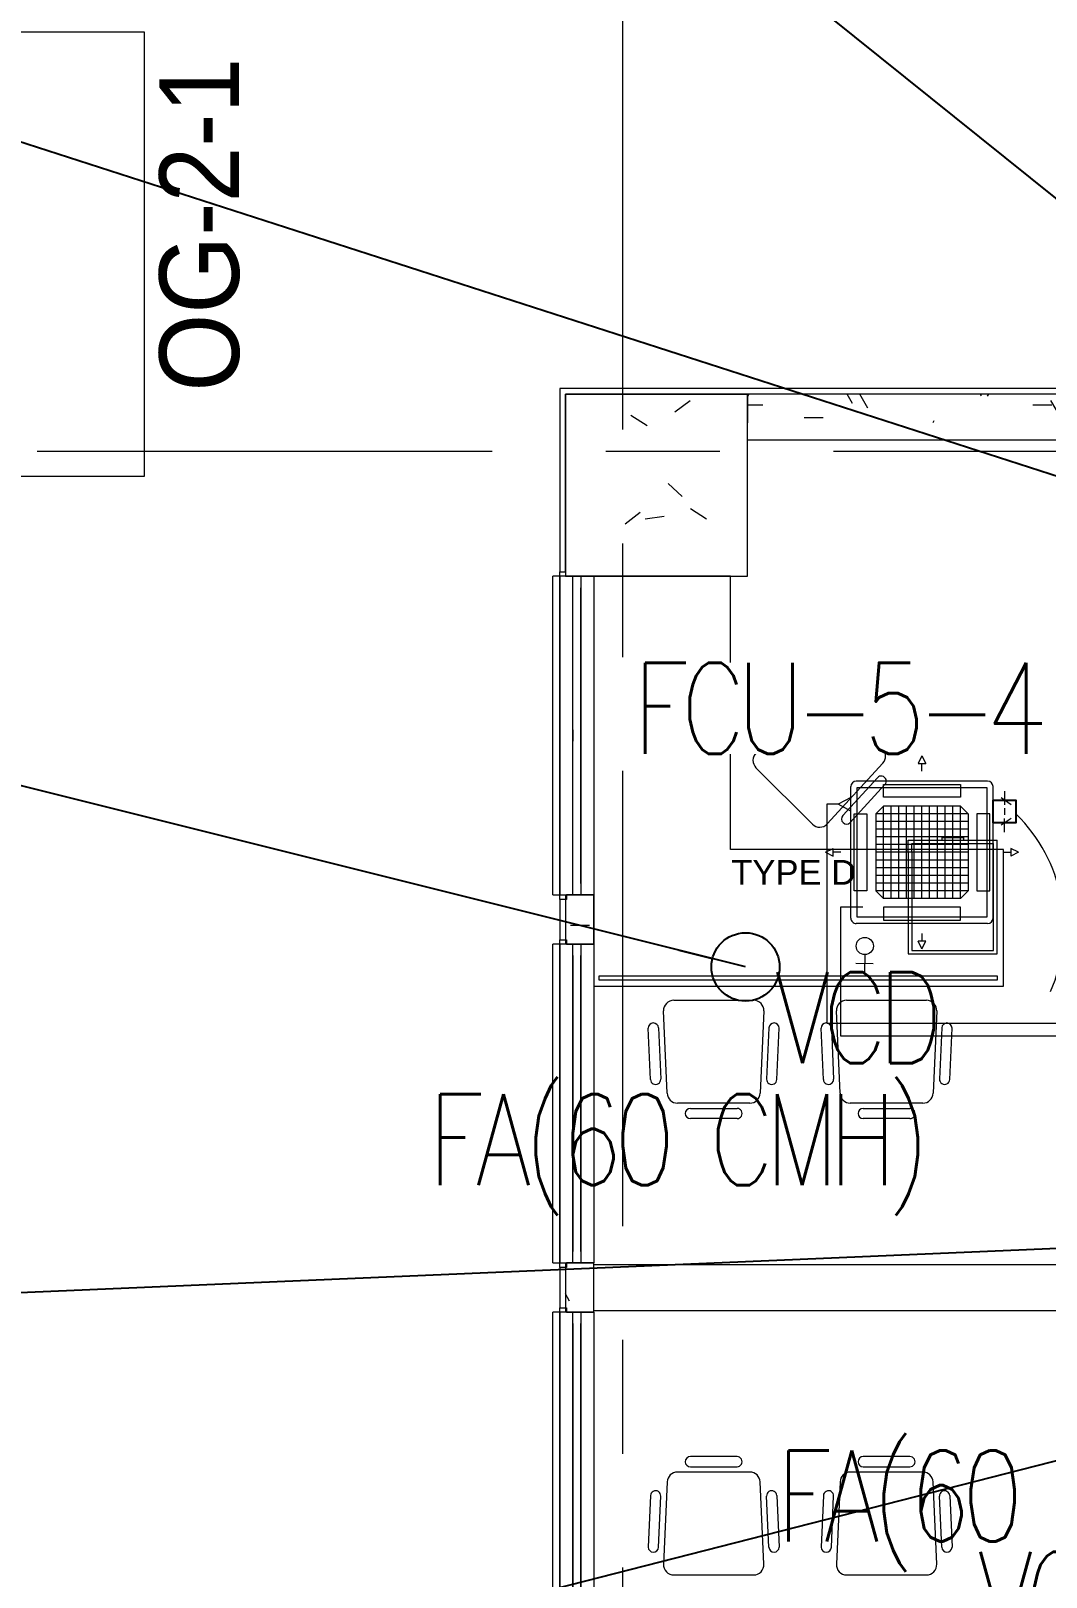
# Model space of a CAD drawing. Header units: millimetres. Extents: x 50620 to 404449, y -131543 to 97.
# Drawn here: x 346388 to 350849, y -32945 to -26152 of the extents above; entities that cross this region are included whole.
import ezdxf

# ---------------------------------------------------------------- set-up
doc = ezdxf.new("R2010")
doc.units = ezdxf.units.MM
doc.linetypes.add('CONTINOUS', pattern=[0])
doc.linetypes.add('IDA - Grid Line', pattern=[3500, 2000, -500, 500, -500])
for name, color, linetype, lineweight in [('1599_DB_A_BLK2_HQ_R21-2ND STOREY 20230517--$0$A-_GENM----_M', 8, 'Continuous', 9), ('1599_DB_A_BLK2_HQ_R21-2ND STOREY 20230517--$0$A-_WIND----_E', 8, 'Continuous', 9), ('1599_DB_A_BLK2_HQ_R21-2ND STOREY 20230517--$0$S-_COLN----_E', 8, 'Continuous', 9), ('A-_FLOR----_E', 8, 'Continuous', 9), ('A-_GENM----_M', 8, 'Continuous', 9), ('A-_WALL----_E', 8, 'Continuous', 9), ('A-_WALL----_E-1', 8, 'Continuous', 18), ('A-_WALL----_H-2', 8, 'Continuous', 9), ('A-_WALLPRTN_E', 8, 'Continuous', 9), ('A-_WIND----_E', 8, 'Continuous', 9), ('E-LIGHT----E', 8, 'Continuous', 9), ('M-_ACMV TX', 6, 'Continuous', 25), ('M-_ACON----_E-N', 7, 'Continuous', 9), ('M-_ARCHI', 8, 'Continuous', 5), ('M-AC-TEXT', 5, 'CONTINOUS', 25), ('M-ACMV_CDP', 190, 'DRAIN_PIPE', 13), ('M-ACMV_FAD', 3, 'Continuous', 25), ('M-ACMV_FAF', 3, 'Continuous', 25), ('M-ACMV_FCU', 5, 'Continuous', 25), ('M-ACMV_FLEXD', 222, 'Continuous', 25), ('M-ACMV_PW', 8, 'REFRIGERANT', 25), ('M-ACMV_REF-P', 134, '500-1-RP', 9), ('M-FA TEXT', 3, 'Continuous', 25), ('M_ACMV_ANNOTATION', 7, 'Continuous', 20), ('S-_COLN----_E', 8, 'Continuous', 5), ('S-_COLN----_E-1', 8, 'Continuous', 5), ('S-_COLN----_E-2', 8, 'Continuous', 5)]:
    doc.layers.add(name, color=color, linetype=linetype, lineweight=lineweight)
doc.layers.add('S-_ANOTGRID_E-1', color=9, linetype='IDA - Grid Line', lineweight=5, true_color=0x808080)
doc.styles.add('Arial', font='arial.ttf', dxfattribs={"width": 0.8, "height": 300})
doc.styles.add('Arial_3', font='arial.ttf', dxfattribs={"height": 500})
doc.styles.add('ROMANS', font='romans.shx', dxfattribs={"width": 0.8})
doc.styles.get("Standard").update_dxf_attribs({"font": 'arial.ttf'})
doc.linetypes.add('500-1-RP', pattern='A,0.75,-0.5,0.75,-0.5,0.75,-0.5,0.75,-1.7,["RP",Standard,S=1,R=0,X=-1,Y=-0.5],-1.7', length=7.9)
doc.linetypes.add('BATTING', pattern='A,0.0001,-0.1,[134,ltypeshp.shx,S=0.1,R=0,X=-0.1,Y=0],-0.2,[134,ltypeshp.shx,S=0.1,R=180,X=0.1,Y=0],-0.1', length=0.4001)
doc.linetypes.add('DRAIN_PIPE', pattern='A,0.5,-0.2,["D",Standard,S=0.1,R=0,X=-0.1,Y=-0.05],-0.25', length=0.95)
doc.linetypes.add('REFRIGERANT', pattern='A,15,-5.08,["R",Standard,S=2.54,R=0,X=-2.54,Y=-1.27],-5.08', length=25.16)
doc.dimstyles.get("Standard").update_dxf_attribs({"dimtxt": 200, "dimasz": 150, "dimexe": 0.18, "dimexo": 0.0625, "dimgap": 10, "dimtad": 1, "dimtih": 1, "dimtoh": 1, "dimdec": 0, "dimzin": 0, "dimdsep": 46, "dimtxsty": 'Standard', "dimcen": 0.09, "dimclrd": 256, "dimclre": 256, "dimclrt": 256, "dimadec": 0, "dimazin": 0, "dimtfac": 1, "dimtdec": 0, "dimtofl": 0, "dimtmove": 0, "dimatfit": 3, "dimfxl": 1, "dimtolj": 1, "dimtzin": 0, "dimarcsym": 1})
pattern_1 = [(360, (102886.37, 38752.37), (1016, 254), [83.82, -678.18, 83.82, -678.18, -4064]), (360, (102886.37, 38752.37), (1016, 254), [-1524, 83.82, -1440.18, 83.82, -678.18, -1778]), (360, (102886.37, 38752.37), (1016, 254), [-3810, 83.82, -424.18, 83.82, -1186.18]), (120, (103267.37, 38879.37), (-727.97045, 752.8818), [83.82, -678.18, 83.82, -678.18, -4064]), (120, (103267.37, 38879.37), (-727.97045, 752.8818), [-1524, 83.82, -1440.18, 83.82, -678.18, -1778]), (120, (103267.37, 38879.37), (-727.97045, 752.8818), [-3810, 83.82, -424.18, 83.82, -1186.18]), (240, (103394.37, 39387.37), (-288.02955, -1006.8818), [83.82, -678.18, 83.82, -678.18, -4064]), (240, (103394.37, 39387.37), (-288.02955, -1006.8818), [-1524, 83.82, -1440.18, 83.82, -678.18, -1778]), (240, (103394.37, 39387.37), (-288.02955, -1006.8818), [-3810, 83.82, -424.18, 83.82, -1186.18])]

# ---------------------------------------------------------------- blocks, each defined once
blk = doc.blocks.new('A$C7208cd76')
at = {"layer": 'M-ACMV_FCU', "lineweight": 15}
for p, q in [((0, 424.1), (-17, 390.2)), ((0, 424.1), (17, 390.2)), ((-17, 390.2), (17, 390.2)), ((0, 356.2), (0, 390.2)), ((-312.5, 288.8), (-312.5, -288.8)), ((288.8, 312.5), (-288.8, 312.5)), ((288.9, 312.6), (288.9, 312.6)), ((312.5, 288.8), (312.5, -288.8)), ((312.6, 288.9), (312.6, 288.9)), ((-202.6, 169.6), (-169.6, 202.6)), ((-202.6, 169.6), (-202.6, -169.6)), ((202.6, 169.6), (-202.6, 169.6)), ((-169.6, 202.6), (169.6, 202.6)), ((-169.6, 202.6), (-169.6, -202.6)), ((-135.7, 202.6), (-135.7, -202.6)), ((-101.8, 202.6), (-101.8, -202.6)), ((-67.9, 202.6), (-67.9, -202.6)), ((-33.9, 202.6), (-33.9, -202.6)), ((0, 202.6), (0, -202.6)), ((33.9, 202.6), (33.9, -202.6)), ((67.9, 202.6), (67.9, -202.6)), ((101.8, 202.6), (101.8, -202.6)), ((135.7, 202.6), (135.7, -202.6)), ((169.6, 202.6), (202.6, 169.6)), ((169.6, 202.6), (169.6, -202.6)), ((202.6, 169.6), (202.6, -169.6)), ((202.6, 135.7), (-202.6, 135.7)), ((202.6, 101.8), (-202.6, 101.8)), ((-424.1, 0), (-390.2, 17)), ((-424.1, 0), (-390.2, -17)), ((-390.2, -17), (-390.2, 17)), ((-356.2, 0), (-390.2, 0)), ((202.6, 67.9), (-202.6, 67.9)), ((202.6, 33.9), (-202.6, 33.9)), ((202.6, 0), (-202.6, 0)), ((356.2, 0), (390.2, 0)), ((390.2, 17), (390.2, -17)), ((424.1, 0), (390.2, 17)), ((424.1, 0), (390.2, -17)), ((202.6, -33.9), (-202.6, -33.9)), ((202.6, -67.9), (-202.6, -67.9)), ((202.6, -101.8), (-202.6, -101.8)), ((202.6, -135.7), (-202.6, -135.7)), ((-169.6, -202.6), (-202.6, -169.6)), ((202.6, -169.6), (-202.6, -169.6)), ((-169.6, -202.6), (169.6, -202.6)), ((169.6, -202.6), (202.6, -169.6)), ((288.8, -312.5), (-288.8, -312.5)), ((17, -390.2), (-17, -390.2)), ((0, -424.1), (-17, -390.2)), ((0, -356.2), (0, -390.2)), ((0, -424.1), (17, -390.2))]:
    blk.add_line(p, q, dxfattribs=at)
for points in [[(285, 285), (285, -285), (-285, -285), (-285, 285)], [(-169.6, 241.6), (169.6, 241.6), (169.6, 297.9), (-169.6, 297.9)], [(-241.6, 169.6), (-241.6, -169.6), (-297.9, -169.6), (-297.9, 169.6)], [(241.6, 169.6), (241.6, -169.6), (297.9, -169.6), (297.9, 169.6)], [(-169.6, -241.6), (169.6, -241.6), (169.6, -297.9), (-169.6, -297.9)]]:
    blk.add_lwpolyline(points, close=True, dxfattribs=at)
for centre, start, end in [((-288.8, 288.8), 90, 180), ((288.8, 288.8), 0, 90), ((-288.8, -288.8), 180, 270), ((288.8, -288.8), 270, 0)]:
    blk.add_arc(centre, 23.7, start, end, dxfattribs=at)
blk = doc.blocks.new('A$C49267d6b')
at = {"layer": 'M-_ACON----_E-N', "lineweight": 0}
for p, q in [((0, 127), (0, 76.2)), ((-25.4, 76.2), (12.7, 101.6)), ((0, 63.5), (0, 38.1)), ((-25.4, 25.4), (12.7, 0)), ((0, -25.4), (0, 25.4))]:
    blk.add_line(p, q, dxfattribs=at)
blk = doc.blocks.new('SSO')
at = {"layer": 'M-ACMV_PW', "color": 1, "linetype": 'ByBlock', "lineweight": 5}
for points in [[(1064770.8, 20778.3), (1064771.8, 20867.5)], [(1064770.8, 20778.3), (1064771.8, 20867.5)], [(1064770.8, 20778.3), (1064771.8, 20867.5)], [(1064770.8, 20778.3), (1064771.8, 20867.5)], [(1064770.8, 20778.3), (1064771.8, 20867.5)], [(1064770.8, 20778.3), (1064771.8, 20867.5)], [(1064815.9, 20822.4), (1064726.7, 20823.4)], [(1064815.9, 20822.4), (1064726.7, 20823.4)]]:
    blk.add_lwpolyline(points, dxfattribs=at)
blk.add_circle((1064770.3, 20733.6), 44.6, dxfattribs=at)
blk.add_circle((1064770.3, 20733.6), 44.6, dxfattribs=at)
blk = doc.blocks.new('A$C81577ca4')
at = {"layer": 'M-ACMV_REF-P', "lineweight": 0, "ltscale": 0.75}
for p, q in [((-36, -125), (-86, -125)), ((19, -95), (-36, -125)), ((19, -155), (-36, -125))]:
    blk.add_line(p, q, dxfattribs=at)
blk = doc.blocks.new('IDA - Casement w Top Hung - 2 Panels - 1400L X 1800H - B2-AW01-3560558-BLK 2 2ND STOREY PLAN')
at = {"layer": 'A-_WIND----_E'}
for p, q in [((-700, 17.5), (700, 17.5)), ((-700, 17.5), (-700, -17.5)), ((-650, 17.5), (-615, 17.5)), ((-650, 17.5), (-25, 17.5)), ((-650, 17.5), (650, 17.5)), ((-650, 17.5), (650, 17.5)), ((-615, 17.5), (-35, 17.5)), ((-615, 17.5), (-60, 17.5)), ((-35, 17.5), (0, 17.5)), ((25, 17.5), (-24.9, 17.5)), ((0, 17.5), (35, 17.5)), ((25, 17.5), (650, 17.5)), ((35, 17.5), (615, 17.5)), ((60, 17.5), (615, 17.5)), ((615, 17.5), (650, 17.5)), ((700, 17.5), (700, -17.5)), ((700, -17.5), (-700, -17.5)), ((-615, -17.5), (-650, -17.5)), ((-25, -17.5), (-650, -17.5)), ((650, -17.5), (-650, -17.5)), ((-650, -17.5), (650, -17.5)), ((-35, -17.5), (-615, -17.5)), ((-60, -17.5), (-615, -17.5)), ((0, -17.5), (-35, -17.5)), ((25, -17.5), (-24.9, -17.5)), ((35, -17.5), (0, -17.5)), ((650, -17.5), (25, -17.5)), ((615, -17.5), (35, -17.5)), ((615, -17.5), (60, -17.5)), ((650, -17.5), (615, -17.5))]:
    blk.add_line(p, q, dxfattribs=at)
blk = doc.blocks.new('IDA - Casement w Top Hung - 2 Panels - 1400L X 1800H - B2-AW01-3560557-BLK 2 2ND STOREY PLAN')
at = {"layer": 'A-_WIND----_E'}
for p, q in [((-700, 17.5), (700, 17.5)), ((-700, 17.5), (-700, -17.5)), ((-615, 17.5), (-650, 17.5)), ((-650, 17.5), (-25, 17.5)), ((-650, 17.5), (650, 17.5)), ((650, 17.5), (-650, 17.5)), ((-35, 17.5), (-615, 17.5)), ((-615, 17.5), (-60, 17.5)), ((0, 17.5), (-35, 17.5)), ((-24.9, 17.5), (25, 17.5)), ((35, 17.5), (0, 17.5)), ((25, 17.5), (650, 17.5)), ((615, 17.5), (35, 17.5)), ((60, 17.5), (615, 17.5)), ((650, 17.5), (615, 17.5)), ((700, 17.5), (700, -17.5)), ((700, -17.5), (-700, -17.5)), ((-650, -17.5), (-615, -17.5)), ((-25, -17.5), (-650, -17.5)), ((650, -17.5), (-650, -17.5)), ((650, -17.5), (-650, -17.5)), ((-615, -17.5), (-35, -17.5)), ((-60, -17.5), (-615, -17.5)), ((-35, -17.5), (0, -17.5)), ((-24.9, -17.5), (25, -17.5)), ((0, -17.5), (35, -17.5)), ((650, -17.5), (25, -17.5)), ((35, -17.5), (615, -17.5)), ((615, -17.5), (60, -17.5)), ((615, -17.5), (650, -17.5))]:
    blk.add_line(p, q, dxfattribs=at)
blk = doc.blocks.new('Wall Motif - Type 1-2673956-BLK 2 2ND STOREY PLAN')
at = {"layer": 'A-_GENM----_M'}
for p, q in [((-575, -75), (825, -75)), ((-575, -75), (-575, -105)), ((825, -105), (-575, -105)), ((-525, -75), (81.1, -75)), ((81.1, -105), (-525, -105)), ((-481.1, -75), (125, -75)), ((-481.1, -75), (731.1, -75)), ((125, -105), (-481.1, -105)), ((731.1, -105), (-481.1, -105)), ((125, -75), (731.1, -75)), ((731.1, -105), (125, -105)), ((168.9, -75), (775, -75)), ((775, -105), (168.9, -105)), ((825, -105), (825, -75))]:
    blk.add_line(p, q, dxfattribs=at)
blk = doc.blocks.new('1599_DB_A_BLK2_HQ_R21-2ND STOREY 20230517--$0$Wall Motif - Type 1-2673956-LINKVIEW_BLK2_2ND STOREY')
at = {"layer": '1599_DB_A_BLK2_HQ_R21-2ND STOREY 20230517--$0$A-_GENM----_M'}
for p, q in [((-575, -75), (825, -75)), ((-575, -75), (-575, -105)), ((825, -105), (-575, -105)), ((825, -105), (825, -75))]:
    blk.add_line(p, q, dxfattribs=at)
blk = doc.blocks.new('1599_DB_A_BLK2_HQ_R21-2ND STOREY 20230517--$0$IDA - Casement w Top Hung - 2 Panels - 1400L X 1800H - B2-AW01-3560557-LINKVIEW_BLK2_2ND STOREY')
at = {"layer": '1599_DB_A_BLK2_HQ_R21-2ND STOREY 20230517--$0$A-_WIND----_E'}
for p, q in [((-700, 17.5), (700, 17.5)), ((-700, 17.5), (-700, -17.5)), ((700, 17.5), (700, -17.5)), ((700, -17.5), (-700, -17.5))]:
    blk.add_line(p, q, dxfattribs=at)
blk = doc.blocks.new('1599_DB_A_BLK2_HQ_R21-2ND STOREY 20230517--$0$IDA - Casement w Top Hung - 2 Panels - 1400L X 1800H - B2-AW01-3560558-LINKVIEW_BLK2_2ND STOREY')
at = {"layer": '1599_DB_A_BLK2_HQ_R21-2ND STOREY 20230517--$0$A-_WIND----_E'}
for p, q in [((-700, 17.5), (700, 17.5)), ((-700, 17.5), (-700, -17.5)), ((700, 17.5), (700, -17.5)), ((700, -17.5), (-700, -17.5))]:
    blk.add_line(p, q, dxfattribs=at)
blk = doc.blocks.new('ARCHI 2ND_2024 09 11')
at = {"layer": '1599_DB_A_BLK2_HQ_R21-2ND STOREY 20230517--$0$S-_COLN----_E', "lineweight": 5}
h = blk.add_hatch(dxfattribs=at)
h.set_pattern_fill('FP_1', color=8, style=0, pattern_type=2)
h.set_pattern_definition([(50, (-28420.7, -3975.3), (1821.84, -159.4), [190.5, -2095.5]), (355, (-28420.7, -3975.3), (-352.43, 1910.57), [152.4, -1676.4]), (100.45, (-28268.9, -3988.6), (1469.43, 1751.17), [161.9, -1780.9]), (46.184, (-28420.7, -3467.3), (2710.8, -420.4), [285.75, -3143.25]), (96.636, (-28194.8, -3502.4), (2374, 2474.3), [242.85, -2671.35]), (351.184, (-28420.7, -3467.3), (2374.05, 2474.25), [228.6, -2514.6]), (21, (-28166.7, -3594.3), (1516.14, -1022.65), [190.5, -2095.5]), (326, (-28166.7, -3594.3), (618.02, 1841.9), [152.4, -1676.4]), (71.45, (-28040.4, -3679.6), (2134.17, 819.2), [161.9, -1780.9]), (37.5, (-28420.7, -3975.34), (30.886, 845.55), [83.82, -1572.26, 83.82, -1617.98, -1682.75]), (37.5, (-28420.7, -3975.34), (30.886, 845.55), [-3357.88, 83.82, -1598.93]), (7.5, (-28420.7, -3975.3), (668.2, 1001.81), [83.82, -886.46, 83.82, -1534.16, -641.35]), (7.5, (-28420.7, -3975.3), (668.2, 1001.81), [-2588.26, 83.82, -557.53]), (327.5, (-28987.1, -3975.34), (1355.91, -57.29), [83.82, -551.18, 83.82, -1897.38, -2628.9]), (327.5, (-28987.1, -3975.34), (1355.91, -57.29), [-2616.2, 83.82, -2545.08]), (317.5, (-29241.1, -3975.3), (1481.3, 254.27), [83.82, -741.68, 83.82, -1231.9, -1866.9]), (317.5, (-29241.1, -3975.3), (1481.3, 254.27), [-2141.22, 83.82, -1783.08])])
h.paths.add_polyline_path([(-36250, -550), (-35450, -550), (-35450, 250), (-36250, 250), (-36250, -530)], flags=0)
h = blk.add_hatch(dxfattribs=at)
h.set_pattern_fill('FP_3', color=8, style=0, pattern_type=2)
h.set_pattern_definition([(6e-11, (-28420.7, -3975.34), (1016, 254), [83.82, -678.18, 83.82, -678.18, -4064]), (6e-11, (-28420.7, -3975.34), (1016, 254), [-1524, 83.82, -1440.18, 83.82, -678.18, -1778]), (6e-11, (-28420.7, -3975.34), (1016, 254), [-3810, 83.82, -424.18, 83.82, -1186.18]), (120, (-28039.7, -3848.34), (-727.9705, 752.882), [83.82, -678.18, 83.82, -678.18, -4064]), (120, (-28039.7, -3848.34), (-727.9705, 752.882), [-1524, 83.82, -1440.18, 83.82, -678.18, -1778]), (120, (-28039.7, -3848.34), (-727.9705, 752.882), [-3810, 83.82, -424.18, 83.82, -1186.18]), (240, (-27912.7, -3340.34), (-288.0295, -1006.882), [83.82, -678.18, 83.82, -678.18, -4064]), (240, (-27912.7, -3340.34), (-288.0295, -1006.882), [-1524, 83.82, -1440.18, 83.82, -678.18, -1778]), (240, (-27912.7, -3340.34), (-288.0295, -1006.882), [-3810, 83.82, -424.18, 83.82, -1186.18])])
h.paths.add_polyline_path([(-22253.6, 125), (-22150, 125), (-22150, 250), (-35450, 250), (-35450, 125), (-25160, 125)], flags=0)
at = {"layer": 'A-_WALL----_H-2', "lineweight": 5}
h = blk.add_hatch(dxfattribs=at)
h.set_pattern_fill('FP_3', color=256, style=0, pattern_type=2)
h.set_pattern_definition(pattern_1)
h.paths.add_polyline_path([(-25260, 125), (-22150, 125), (-22150, 250), (-35450, 250), (-35450, 125), (-27677.6, 125)])
h = blk.add_hatch(dxfattribs=at)
h.set_pattern_fill('FP_3', color=256, style=0, pattern_type=2)
h.set_pattern_definition(pattern_1)
h.paths.add_polyline_path([(-36245, -19800), (-36125, -19800), (-36125, -19533.3), (-36245, -19533.7), (-36246.7, -19553), (-36250, -19554.6), (-36250, -19780), (-36245, -19780.6)])
h.paths.add_polyline_path([(-36200, -18133.3), (-36125, -18133), (-36125, -17866.7), (-36245, -17866.9), (-36246.7, -17886.7), (-36250, -17888.9), (-36250, -18108.3), (-36200, -18108.3), (-36200, -18133)])
h.paths.add_polyline_path([(-36217.7, -16466.7), (-36125, -16466.7), (-36125, -16200), (-36245, -16200.7), (-36245, -16220), (-36250, -16220), (-36250, -16446.7), (-36245, -16447.3), (-36245, -16466.7)])
h.paths.add_polyline_path([(-36245, -12600), (-36125, -12600), (-36125, -12333.3), (-36245, -12335.4), (-36245, -12353.3), (-36250, -12354.2), (-36250, -12580), (-36245, -12582)])
h.paths.add_polyline_path([(-36210.3, -10933.3), (-36125, -10933.3), (-36125, -10616.7), (-36245, -10619.3), (-36245, -10636.7), (-36250, -10637.5), (-36250, -10913.3), (-36245, -10915.9), (-36245, -10933.3), (-36217.5, -10933.3)])
h.paths.add_polyline_path([(-36245, -9216.7), (-36125, -9216.7), (-36125, -9000), (-36245, -9000), (-36245, -9020), (-36250, -9020), (-36250, -9196.7), (-36245, -9196.7), (-36245, -9199.8)])
h.paths.add_polyline_path([(-36182.7, -5400), (-36125, -5400), (-36125, -5183.3), (-36245, -5183.3), (-36245, -5203.3), (-36250, -5204.2), (-36250, -5380), (-36245, -5380), (-36245, -5400), (-36217.5, -5400)])
h.paths.add_polyline_path([(-36217.7, -3783.3), (-36125, -3783.3), (-36125, -3566.7), (-36245, -3566.7), (-36245, -3586.7), (-36250, -3586.7), (-36250, -3763.3), (-36245, -3763.3), (-36245, -3783.3)])
h.paths.add_polyline_path([(-36217.5, -2166.7), (-36125, -2166.7), (-36125, -1950), (-36245, -1950), (-36245, -1970), (-36250, -1970.8), (-36250, -2146.7), (-36245, -2146.7), (-36245, -2166.7), (-36217.7, -2166.7)])
at = {"layer": 'S-_COLN----_E-2', "lineweight": 5}
h = blk.add_hatch(dxfattribs=at)
h.set_pattern_fill('FP_40', color=256, style=0, pattern_type=2)
h.set_pattern_definition([(50, (102886.4, 38752.4), (1821.841, -159.39), [190.5, -2095.5]), (355, (102886.4, 38752.4), (-352.428, 1910.567), [152.4, -1676.4]), (100.451, (103038.2, 38739.1), (1469.426, 1751.166), [161.9, -1780.9]), (46.184, (102886.4, 39260.4), (2710.79, -420.428), [285.75, -3143.25]), (96.636, (103112.3, 39225.3), (2374.026, 2474.276), [242.85, -2671.35]), (351.184, (102886.4, 39260.4), (2374.05, 2474.25), [228.6, -2514.6]), (21, (103140.4, 39133.4), (1516.143, -1022.652), [190.5, -2095.5]), (326, (103140.4, 39133.4), (618.02, 1841.88), [152.4, -1676.4]), (71.451, (103266.7, 39048.2), (2134.171, 819.212), [161.9, -1780.9]), (37.5, (102886.4, 38752.4), (30.886, 845.5504), [83.82, -1572.26, 83.82, -1617.98, -1682.75]), (37.5, (102886.4, 38752.4), (30.886, 845.5504), [-3357.88, 83.82, -1598.93]), (7.5, (102886.4, 38752.4), (668.1966, 1001.806), [83.82, -886.46, 83.82, -1534.16, -641.35]), (7.5, (102886.4, 38752.4), (668.1966, 1001.806), [-2588.26, 83.82, -557.53]), (327.5, (102319.95, 38752.4), (1355.9093, -57.2896), [83.82, -551.18, 83.82, -1897.38, -2628.9]), (327.5, (102319.95, 38752.4), (1355.9093, -57.2896), [-2616.2, 83.82, -2545.08]), (317.5, (102066, 38752.4), (1481.293, 254.266), [83.82, -741.68, 83.82, -1231.9, -1866.9]), (317.5, (102066, 38752.4), (1481.293, 254.266), [-2141.22, 83.82, -1783.08])])
h.paths.add_polyline_path([(-36125, -550), (-35450, -550), (-35450, 250), (-36250, 250), (-36250, -550), (-36182.7, -550)])
at = {"color": 8, "lineweight": 5}
for p, q in [((-35144, -1081.5), (-35411.3, -1326.1)), ((-35238.6, -1072.7), (-35405.3, -1225.3)), ((-34856.3, -1308.4), (-35081.8, -1082.9)), ((-34848.5, -1220), (-34993.4, -1075.1)), ((-35374.2, -1257.8), (-35208.3, -1105.9)), ((-35025.3, -1106.9), (-34880.3, -1251.8)), ((-35412.7, -1391.2), (-35164.6, -1639.3)), ((-35099.6, -1637.9), (-34854.9, -1370.6)), ((-35031.3, -1600.8), (-34879.3, -1434.8)), ((-34846.1, -1465.2), (-34998.7, -1631.9)), ((-34596.5, -1698.1), (-34500.5, -1698.1)), ((-34596.5, -1698.1), (-34596.5, -1709)), ((-34500.5, -1698.1), (-34500.5, -1709)), ((-34743.5, -1709), (-34353.5, -1709)), ((-34743.5, -1709), (-34353.5, -1709)), ((-34743.5, -1759), (-34743.5, -1709)), ((-34743.5, -1759), (-34743.5, -2208.5)), ((-34728.5, -1724), (-34368.5, -1724)), ((-34728.5, -1759), (-34728.5, -1724)), ((-34728.5, -1759), (-34728.5, -2193.5)), ((-34368.5, -2193.5), (-34368.5, -1724)), ((-34353.5, -2208.5), (-34353.5, -1709)), ((-34743.5, -2208.5), (-34353.5, -2208.5)), ((-34728.5, -2193.5), (-34368.5, -2193.5)), ((-35774.1, -2412.5), (-35423.1, -2412.5)), ((-35014.3, -2412.5), (-34663.4, -2412.5)), ((-35803, -2821.5), (-35819, -2459.5)), ((-35378.2, -2459.5), (-35394.2, -2821.5)), ((-35043.2, -2821.5), (-35059.3, -2459.5)), ((-34618.4, -2459.5), (-34634.4, -2821.5)), ((-35876.1, -2760.8), (-35886.1, -2535)), ((-35841.1, -2534), (-35831.2, -2758.8)), ((-35356.1, -2534), (-35366, -2758.8)), ((-35321.1, -2760.8), (-35311.1, -2535)), ((-35116.4, -2760.8), (-35126.3, -2535)), ((-35081.4, -2534), (-35071.4, -2758.8)), ((-34596.3, -2534), (-34606.3, -2758.8)), ((-34561.3, -2760.8), (-34551.3, -2535)), ((-35439.2, -2864.5), (-35758.1, -2864.5)), ((-35701.1, -2887.5), (-35496.1, -2887.5)), ((-34679.4, -2864.5), (-34998.3, -2864.5)), ((-34941.3, -2887.5), (-34736.3, -2887.5)), ((-35496.1, -2932.5), (-35701.1, -2932.5)), ((-34736.3, -2932.5), (-34941.3, -2932.5)), ((-35496.1, -4417.5), (-35701.1, -4417.5)), ((-35701.1, -4462.5), (-35496.1, -4462.5)), ((-34736.3, -4417.5), (-34941.3, -4417.5)), ((-34941.3, -4462.5), (-34736.3, -4462.5)), ((-35803, -4528.5), (-35819, -4890.5)), ((-35439.2, -4485.5), (-35758.1, -4485.5)), ((-35378.2, -4890.5), (-35394.2, -4528.5)), ((-35043.2, -4528.5), (-35059.3, -4890.5)), ((-34679.4, -4485.5), (-34998.3, -4485.5)), ((-34618.4, -4890.5), (-34634.4, -4528.5)), ((-35876.1, -4589.2), (-35886.1, -4815)), ((-35841.1, -4816), (-35831.2, -4591.2)), ((-35356.1, -4816), (-35366, -4591.2)), ((-35321.1, -4589.2), (-35311.1, -4815)), ((-35116.4, -4589.2), (-35126.3, -4815)), ((-35081.4, -4816), (-35071.4, -4591.2)), ((-34596.3, -4816), (-34606.3, -4591.2)), ((-34561.3, -4589.2), (-34551.3, -4815)), ((-35774.1, -4937.5), (-35423.1, -4937.5)), ((-35014.3, -4937.5), (-34663.4, -4937.5))]:
    blk.add_line(p, q, dxfattribs=at)
for points in [[(-35525, -550), (-36125, -550), (-36125, -2350), (-34325, -2350), (-34325, -1750), (-35525, -1750)], [(-36102.2, -2325), (-36102.2, -2305), (-34352.2, -2305), (-34352.2, -2325)]]:
    blk.add_lwpolyline(points, close=True, dxfattribs=at)
for centre, radius, start, end in [((-35223.4, -1089.3), 22.5, 312.46741, 132.47299), ((-35113.6, -1114.7), 45, 45, 132.46741), ((-35009.4, -1091), 22.5, 45, 225), ((-34864.4, -1235.9), 22.5, 225, 45), ((-35389.4, -1241.2), 22.5, 135, 312.46741), ((-35380.9, -1359.3), 45, 132.46741, 225), ((-34888.1, -1340.2), 45, 317.53259, 45), ((-34888.1, -1340.2), 45, 317.53259, 45), ((-34862.7, -1450), 22.5, 317.52701, 137.53259), ((-35014.7, -1616), 22.5, 137.53259, 315), ((-35132.8, -1607.5), 45, 225, 317.53259), ((-35774.1, -2457.5), 45, 90, 182.53259), ((-35423.1, -2457.5), 45, 357.46741, 90), ((-35014.3, -2457.5), 45, 90, 182.53259), ((-34663.4, -2457.5), 45, 357.46741, 90), ((-35863.6, -2535), 22.5, 2.53259, 180), ((-35333.6, -2535), 22.5, 360, 177.46741), ((-35103.8, -2535), 22.5, 2.53259, 180), ((-34573.8, -2535), 22.5, 360, 177.46741), ((-35853.7, -2759.8), 22.5, 182.52701, 2.53259), ((-35343.6, -2759.8), 22.5, 177.46741, 357.47299), ((-35093.9, -2759.8), 22.5, 182.52701, 2.53259), ((-34583.8, -2759.8), 22.5, 177.46741, 357.47299), ((-35758.1, -2819.5), 45, 182.53259, 270), ((-35439.2, -2819.5), 45, 270, 357.46741), ((-34998.3, -2819.5), 45, 182.53259, 270), ((-34679.4, -2819.5), 45, 270, 357.46741), ((-35701.1, -2910), 22.5, 90, 270), ((-35496.1, -2910), 22.5, 270, 90), ((-34941.3, -2910), 22.5, 90, 270), ((-34736.3, -2910), 22.5, 270, 90), ((-35701.1, -4440), 22.5, 90, 270), ((-35496.1, -4440), 22.5, 270, 90), ((-34941.3, -4440), 22.5, 90, 270), ((-34736.3, -4440), 22.5, 270, 90), ((-35758.1, -4530.5), 45, 90, 177.46741), ((-35439.2, -4530.5), 45, 2.53259, 90), ((-34998.3, -4530.5), 45, 90, 177.46741), ((-34679.4, -4530.5), 45, 2.53259, 90), ((-35853.7, -4590.2), 22.5, 357.46741, 177.47299), ((-35343.6, -4590.2), 22.5, 2.52701, 182.53259), ((-35093.9, -4590.2), 22.5, 357.46741, 177.47299), ((-34583.8, -4590.2), 22.5, 2.52701, 182.53259), ((-35863.6, -4815), 22.5, 180, 357.46741), ((-35333.6, -4815), 22.5, 182.53259, 0), ((-35103.8, -4815), 22.5, 180, 357.46741), ((-34573.8, -4815), 22.5, 182.53259, 0), ((-35774.1, -4892.5), 45, 177.46741, 270), ((-35423.1, -4892.5), 45, 270, 2.53259), ((-35014.3, -4892.5), 45, 177.46741, 270), ((-34663.4, -4892.5), 45, 270, 2.53259)]:
    blk.add_arc(centre, radius, start, end, dxfattribs=at)
at = {"layer": '1599_DB_A_BLK2_HQ_R21-2ND STOREY 20230517--$0$S-_COLN----_E', "color": 8, "lineweight": 5}
for p, q in [((-36275, 275), (-36275, -530)), ((-21325, 275), (-36275, 275)), ((-36250, -530), (-36250, 250)), ((-21350, 250), (-36250, 250)), ((-36250, 250), (-36250, -530)), ((-36125, 250), (-36250, 250)), ((-35450, 250), (-36125, 250)), ((-35450, 250), (-35450, 125)), ((-35450, 125), (-35450, 250)), ((-35450, -550), (-35450, 125)), ((-35450, 50), (-22150, 50)), ((-36275, -530), (-36250, -530)), ((-36275, -550), (-36275, -530)), ((-36250, -530), (-36250, -550)), ((-36275, -1950), (-36275, -550)), ((-36250, -550), (-36275, -550)), ((-36250, -550), (-36217.7, -550)), ((-36182.7, -550), (-35450, -550)), ((-36125, -550), (-36125, -1950)), ((-36275, -1950), (-36245, -1950)), ((-36275, -1970), (-36275, -1950)), ((-36275, -1970), (-36275, -2146.7)), ((-36245, -1970), (-36275, -1970)), ((-36250, -1950), (-36250, -1970)), ((-36250, -1970), (-36250, -2146.7)), ((-36245, -1950), (-36245, -1970)), ((-36217.7, -1950), (-36245, -1950)), ((-36125, -1950), (-36182.7, -1950)), ((-36125, -2166.7), (-36125, -1950)), ((-36275, -2146.7), (-36245, -2146.7)), ((-36275, -2166.7), (-36275, -2146.7)), ((-36275, -3566.7), (-36275, -2166.7)), ((-36245, -2166.7), (-36275, -2166.7)), ((-36250, -2146.7), (-36250, -2166.7)), ((-36245, -2146.7), (-36245, -2166.7)), ((-36245, -2166.7), (-36217.7, -2166.7)), ((-36182.7, -2166.7), (-36125, -2166.7)), ((-36125, -2166.7), (-36125, -3566.7)), ((-36275, -3566.7), (-36245, -3566.7)), ((-36275, -3586.7), (-36275, -3566.7)), ((-36275, -3586.7), (-36275, -3763.3)), ((-36245, -3586.7), (-36275, -3586.7)), ((-36250, -3566.7), (-36250, -3586.7)), ((-36250, -3586.7), (-36250, -3763.3)), ((-36245, -3566.7), (-36245, -3586.7)), ((-36217.7, -3566.7), (-36245, -3566.7)), ((-36125, -3566.7), (-36182.7, -3566.7)), ((-36125, -3783.3), (-36125, -3566.7)), ((-32685.7, -3575), (-36125, -3575)), ((-36275, -3763.3), (-36245, -3763.3)), ((-36275, -3783.3), (-36275, -3763.3)), ((-36275, -5183.3), (-36275, -3783.3)), ((-36245, -3783.3), (-36275, -3783.3)), ((-36250, -3763.3), (-36250, -3783.3)), ((-36245, -3763.3), (-36245, -3783.3)), ((-36245, -3783.3), (-36217.7, -3783.3)), ((-36182.7, -3783.3), (-36125, -3783.3)), ((-36125, -3775), (-32685.7, -3775)), ((-36125, -3783.3), (-36125, -5183.3))]:
    blk.add_line(p, q, dxfattribs=at)
at = {"layer": 'A-_FLOR----_E', "lineweight": 5}
for p, q in [((-21350, 250), (-36250, 250)), ((-36250, 250), (-36250, -550)), ((-36250, -1950), (-36250, -1970)), ((-36250, -1970), (-36250, -2146.7)), ((-36250, -2146.7), (-36250, -2166.7)), ((-36250, -3566.7), (-36250, -3586.7)), ((-36250, -3586.7), (-36250, -3763.3)), ((-36250, -3763.3), (-36250, -3783.3))]:
    blk.add_line(p, q, dxfattribs=at)
at = {"layer": 'A-_WALL----_E', "lineweight": 5}
for p, q in [((-36250, 250), (-36125, 250)), ((-36250, -530), (-36250, 250)), ((-36125, 250), (-35450, 250)), ((-22150, 250), (-35450, 250)), ((-35450, 250), (-35450, 125)), ((-36125, -550), (-36275, -550)), ((-36275, -1950), (-36275, -550)), ((-36125, -550), (-36125, -1950)), ((-36275, -1950), (-36245, -1950)), ((-36250, -1970), (-36250, -2146.7)), ((-36250, -1970), (-36250, -2146.7)), ((-36245, -1950), (-36125, -1950)), ((-36245, -2166.7), (-36275, -2166.7)), ((-36275, -3566.7), (-36275, -2166.7)), ((-36125, -2166.7), (-36245, -2166.7)), ((-36125, -2166.7), (-36125, -3566.7)), ((-36275, -3566.7), (-36245, -3566.7)), ((-36250, -3586.7), (-36250, -3763.3)), ((-36250, -3586.7), (-36250, -3763.3)), ((-36245, -3566.7), (-36125, -3566.7)), ((-36245, -3783.3), (-36275, -3783.3)), ((-36275, -5183.3), (-36275, -3783.3)), ((-36125, -3783.3), (-36245, -3783.3)), ((-36125, -3783.3), (-36125, -5183.3))]:
    blk.add_line(p, q, dxfattribs=at)
at = {"layer": 'A-_WALL----_E-1', "lineweight": 5}
for p, q in [((-36250, 275), (-36275, 275)), ((-36275, 275), (-36275, -530)), ((-36125, 275), (-36250, 275)), ((-21475, 275), (-36125, 275)), ((-36275, -530), (-36250, -530)), ((-36245, -1970), (-36275, -1970)), ((-36275, -1970), (-36275, -2146.7)), ((-36125, -1950), (-36245, -1950)), ((-36245, -1950), (-36245, -1970)), ((-36125, -2166.7), (-36125, -1950)), ((-36275, -2146.7), (-36245, -2146.7)), ((-36245, -2146.7), (-36245, -2166.7)), ((-36245, -2166.7), (-36125, -2166.7)), ((-36245, -3586.7), (-36275, -3586.7)), ((-36275, -3586.7), (-36275, -3763.3)), ((-36125, -3566.7), (-36245, -3566.7)), ((-36245, -3566.7), (-36245, -3586.7)), ((-36125, -3783.3), (-36125, -3566.7)), ((-36275, -3763.3), (-36245, -3763.3)), ((-36245, -3763.3), (-36245, -3783.3)), ((-36245, -3783.3), (-36125, -3783.3))]:
    blk.add_line(p, q, dxfattribs=at)
at = {"layer": 'E-LIGHT----E', "color": 8, "lineweight": 5}
blk.add_lwpolyline([(-38900, -109.5), (-38100, -109.5), (-38100, 1840.5), (-38900, 1840.5)], close=True, dxfattribs=at)
at = {"layer": 'S-_ANOTGRID_E-1', "color": 8, "lineweight": 5}
for p, q in [((-36000, 26594.8), (-36000, -83806.9)), ((-38572.1, 0), (17962.1, 0)), ((-38572.1, 0), (17962.1, 0))]:
    blk.add_line(p, q, dxfattribs=at)
at = {"layer": 'S-_COLN----_E', "lineweight": 5}
for p, q in [((-36125, 250), (-36250, 250)), ((-36250, 250), (-36250, -530)), ((-35450, 250), (-36125, 250)), ((-35450, 125), (-35450, 250))]:
    blk.add_line(p, q, dxfattribs=at)
at = {"layer": 'S-_COLN----_E-1', "lineweight": 5}
for p, q in [((-35450, -550), (-35450, 125)), ((-36250, -530), (-36250, -550)), ((-36250, -550), (-35450, -550))]:
    blk.add_line(p, q, dxfattribs=at)
at = {"layer": '1599_DB_A_BLK2_HQ_R21-2ND STOREY 20230517--$0$S-_COLN----_E', "color": 8, "lineweight": 5}
for name, p, rotation in [('1599_DB_A_BLK2_HQ_R21-2ND STOREY 20230517--$0$Wall Motif - Type 1-2673956-LINKVIEW_BLK2_2ND STOREY', (-36200, -1125), 270.0000000000586), ('1599_DB_A_BLK2_HQ_R21-2ND STOREY 20230517--$0$IDA - Casement w Top Hung - 2 Panels - 1400L X 1800H - B2-AW01-3560558-LINKVIEW_BLK2_2ND STOREY', (-36200.2, -1250), 90.0000000000586), ('1599_DB_A_BLK2_HQ_R21-2ND STOREY 20230517--$0$Wall Motif - Type 1-2673956-LINKVIEW_BLK2_2ND STOREY', (-36200, -2741.7), 270.0000000000586), ('1599_DB_A_BLK2_HQ_R21-2ND STOREY 20230517--$0$IDA - Casement w Top Hung - 2 Panels - 1400L X 1800H - B2-AW01-3560557-LINKVIEW_BLK2_2ND STOREY', (-36200.2, -2866.7), 270.0000000000586), ('1599_DB_A_BLK2_HQ_R21-2ND STOREY 20230517--$0$Wall Motif - Type 1-2673956-LINKVIEW_BLK2_2ND STOREY', (-36200, -4358.3), 270.0000000000586), ('1599_DB_A_BLK2_HQ_R21-2ND STOREY 20230517--$0$IDA - Casement w Top Hung - 2 Panels - 1400L X 1800H - B2-AW01-3560557-LINKVIEW_BLK2_2ND STOREY', (-36200.2, -4483.3), 270.0000000000586)]:
    blk.add_blockref(name, p, dxfattribs=dict(at, rotation=rotation))
at = {"layer": 'A-_GENM----_M', "lineweight": 5, "rotation": 270}
for p in [(-36200, -1125), (-36200, -2741.7), (-36200, -4358.3)]:
    blk.add_blockref('Wall Motif - Type 1-2673956-BLK 2 2ND STOREY PLAN', p, dxfattribs=at)
at = {"layer": 'A-_WIND----_E', "lineweight": 5}
for name, p, rotation in [('IDA - Casement w Top Hung - 2 Panels - 1400L X 1800H - B2-AW01-3560558-BLK 2 2ND STOREY PLAN', (-36200.2, -1250), 89.99999999999997), ('IDA - Casement w Top Hung - 2 Panels - 1400L X 1800H - B2-AW01-3560557-BLK 2 2ND STOREY PLAN', (-36200.2, -2866.7), 270), ('IDA - Casement w Top Hung - 2 Panels - 1400L X 1800H - B2-AW01-3560557-BLK 2 2ND STOREY PLAN', (-36200.2, -4483.3), 270)]:
    blk.add_blockref(name, p, dxfattribs=dict(at, rotation=rotation))
at = {"layer": 'A-_WALLPRTN_E', "color": 8, "lineweight": 5, "style": 'Arial_3'}
blk.add_text('TYPE D', height=108.74, dxfattribs=at).set_placement((-35521.3, -1905))
at = {"layer": 'E-LIGHT----E', "color": 8, "lineweight": 5, "style": 'Arial', "width": 0.9}
blk.add_text('OG-2-1', height=350, rotation=90, dxfattribs=at).set_placement((-37684.8, 261.6))

msp = doc.modelspace()

# ---------------------------------------------------------------- block references
at = {"layer": 'M-_ARCHI', "lineweight": 5, "extrusion": (0.000419962, 1.0854e-05, 1), "rotation": 359.9999887056363}
msp.add_blockref('ARCHI 2ND_2024 09 11', (384987.1, -27998.1, 422.1), dxfattribs=at)

# ---------------------------------------------------------------- next in the draw order: linework, layer by layer
at = {"layer": 'M-ACMV_CDP', "ltscale": 2.5}
for p, q in [((350043.7, -30001.9), (349945.7, -30001.9)), ((349945.7, -30001.9), (349945.7, -30566.8)), ((349945.7, -30566.8), (359546.2, -30566.8))]:
    msp.add_line(p, q, dxfattribs=at)
at = {"layer": 'M-ACMV_FAD'}
msp.add_lwpolyline([(350616.3, -29531.7), (350716.3, -29531.7), (350716.3, -29631.7), (350616.3, -29631.7)], close=True, dxfattribs=at)
at = {"layer": 'M-ACMV_FLEXD', "color": 3, "linetype": 'BATTING', "lineweight": 0}
msp.add_arc((350228.3, -30091.8), 699.3, 336.3355, 45.52862, dxfattribs=at)
at = {"layer": 'M-ACMV_REF-P', "color": 116, "ltscale": 0.25, "true_color": 0x136734}
for p, q in [((349886.3, -29549.6), (349886.3, -30511.4)), ((349886.3, -30511.4), (359498.6, -30511.4))]:
    msp.add_line(p, q, dxfattribs=at)

# ---------------------------------------------------------------- next in the draw order: block references
at = {"layer": 'M-_ACMV TX', "xscale": -1.181061443391948, "yscale": 1.181061443391948, "zscale": 1.181061443391948}
msp.add_blockref('A$C49267d6b', (350666.3, -29641.7), dxfattribs=at)
at = {"layer": 'M-ACMV_FAF', "rotation": 270}
msp.add_blockref('A$C7208cd76', (350303.8, -29760.7), dxfattribs=at)
at = {"layer": 'M-ACMV_PW', "color": 1, "linetype": 'ByBlock', "lineweight": 5, "xscale": 0.85, "yscale": 0.85, "zscale": 0.85, "rotation": 180}
msp.add_blockref('SSO', (1255107.5, -12548.9), dxfattribs=at)
at = {"layer": 'M-ACMV_REF-P', "color": 116, "ltscale": 0.25, "true_color": 0x136734}
msp.add_blockref('A$C81577ca4', (349972.3, -29424.6), dxfattribs=at)

# ---------------------------------------------------------------- next in the draw order: texts
at = {"layer": 'M-FA TEXT', "char_height": 400, "width": 2424.756, "attachment_point": 7, "line_spacing_factor": 0.8, "style": 'ROMANS'}
for s, insert in [('{\\Fsimplex|c0;\\T0.8;VCD}', (349655.3, -30687.3, -551.5)), ('{\\Fsimplex|c0;\\T0.8;FA(60 CMH)}', (348131.8, -31356.5, 274.1)), ('{\\Fsimplex|c0;\\T0.8;FA(60 CMH)}', (349661.9, -32921.8, 49.8)), ('{\\W0.8;\\T0.8;VCD}', (350547.1, -33234.3, 16.7))]:
    msp.add_mtext(s, dxfattribs=dict(at, insert=insert))

# ---------------------------------------------------------------- next in the draw order: leaders
at = {"layer": 'M_ACMV_ANNOTATION'}
for points, override in [([(352753.2, -27665.9, -12499852.4), (347563.9, -19693.9, -12499850.3), (340616.8, -19693.9, -12499847.4)], {"dimasz": 300, "dimtad": 0, "dimfxl": 100, "dimarcsym": 2}), ([(353065, -28633.8, -25000253.2), (346287.8, -23185.5, -25000253.2), (340547.1, -23181.3, -25000253.2)], {"dimasz": 300, "dimtad": 0, "dimfxl": 100, "dimarcsym": 2}), ([(352619.3, -28665.6, 22.4), (344887.3, -26170.1, 22.4), (340674.2, -26155.6, 22.4)], {"dimasz": 300, "dimtad": 0, "dimfxl": 100, "dimarcsym": 2}), ([(353589, -31386.2, -258.2), (341222.3, -31914.6, -258.2), (327137.3, -31914.6, -258.2)], {"dimasz": 300, "dimtad": 0, "dimldrblk": 'DotBlank', "dimfxl": 100, "dimarcsym": 2}), ([(353711.5, -31716.3, -258.2), (341222.3, -34901.2, -258.2), (327112.3, -34901.2, -258.2)], {"dimasz": 300, "dimtad": 0, "dimldrblk": 'DotBlank', "dimfxl": 100, "dimarcsym": 2})]:
    msp.add_leader(points, dimstyle='Standard', override=override, dxfattribs=at)

# ---------------------------------------------------------------- next in the draw order: texts
at = {"layer": 'M-AC-TEXT', "insert": (349032.8, -29328.1, 535.2), "char_height": 400, "width": 1377.953, "attachment_point": 7, "line_spacing_factor": 0.8, "style": 'ROMANS', "bg_fill": 3, "box_fill_scale": 1, "bg_fill_color": 256, "bg_fill_transparency": 0}
msp.add_mtext('{\\Fsimplex|c0;\\T0.8;FCU-5-4}', dxfattribs=at)

# ---------------------------------------------------------------- next in the draw order: leaders
at = {"layer": 'M_ACMV_ANNOTATION'}
msp.add_leader([(349528.5, -30264.4, -258.2), (344720.6, -29062.2, -258.2), (340987.3, -29062.2, -258.2)], dimstyle='Standard', override={"dimasz": 300, "dimtad": 0, "dimldrblk": 'DotBlank', "dimfxl": 100, "dimarcsym": 2}, dxfattribs=at)

doc.saveas('drawing.dxf')
